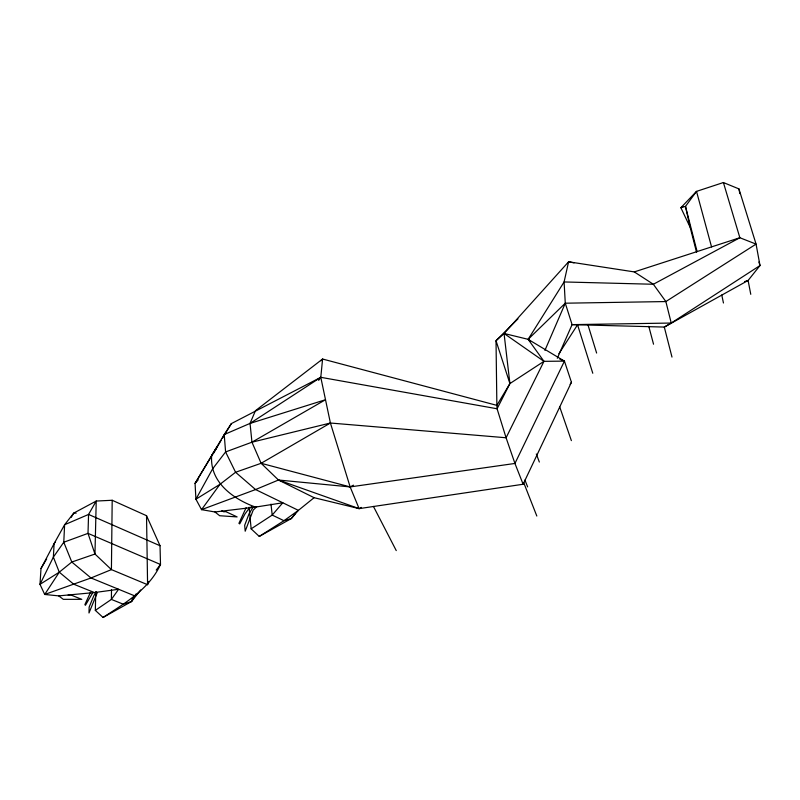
<?xml version="1.0" encoding="UTF-8"?>
<svg xmlns="http://www.w3.org/2000/svg" width="800" height="800" viewBox="0 0 800 800"><rect width="100%" height="100%" fill="white"/><g stroke="black" fill="none" stroke-linecap="round" stroke-linejoin="round"><path stroke-width="1.2" d="M112.19 500.27L111.42 569.61L91.01 577.97L44.71 594.46L40 584.35L41 568.53L54.11 543.61L64.61 524.74L73.79 513.05L96.22 501.05L112.19 500.27L146.53 515.7L160.03 545.74L160.5 564.49C149.13 589.27 124.9 603.13 103.05 617.46L95.33 610.38L95.75 591.91M111.5 589.65L111.39 599.41L95.33 610.38M103.05 617.46L131.51 601.55L132.58 598.32M160.03 545.74L88.56 514.44L64.61 524.74L63.78 542.24L53.37 557.11L40 584.35L59.28 572.18L71.8 562.03L94.97 554.04L96.22 501.05L88.56 514.44L88.01 533.37L94.97 554.04L111.42 569.61L147.59 584.71L148.7 581.57M97.26 592.74L88.99 612.99L89.15 607.12L93.79 595.78L96.24 591.82M314.1 497.69L298.4 510.36L291.32 518.57L259.25 536.42L251.15 528.84L272.21 515.08L282.79 502.77L255.47 507.1L214.94 511.97L201.53 509.65L195.92 499.21L195.07 483.42L224.21 434.56L250.04 423.41L255.45 410.7L322.59 359.03L496.87 405.37L497.08 408.77L506.08 437.76L514.94 463.45L523.13 484.25L359.12 508.63L314.1 497.69L278.47 480.02L261.12 463.29L251.96 442.19L250.04 423.41L320.79 377.32L497.08 408.77L509.91 383.57L543.97 361.34L564.44 361.12L571.44 382.26L523.13 484.25M544.92 350.38L565.28 303.2L564.09 281.95L568.59 261.8L634.29 271.91L653.35 284.26L665.86 301.56L671.24 323.04L664.3 327.07L572.09 324.63L557.3 358.25M90.48 592.29L84.88 604.65L85.42 605.28L92.7 592.83M671.98 357.08L664.3 327.07L748.1 280.47L760 265.55L756.07 244.1L739.86 237.74L653.35 284.26L564.09 281.95L528.13 339.33L564.44 361.12L514.94 463.45L350.15 486.92L278.47 480.02L255.57 489.55L201.53 509.65L219.97 484.32L235.58 472.26L261.12 463.29L330.41 423.02L506.08 437.76L543.97 361.34L528.13 339.33L504.05 333.47L496.02 340.73L496.87 405.37L509.91 383.57L504.05 333.47L568.59 261.8L574.1 262.86M55.52 541.77L54.11 543.61L53.37 557.11L59.28 572.18L44.71 594.46L58.72 595.88L94.43 592.56L118.6 589.28L111.39 599.41L123.32 604.22L131.51 601.55L136 594.02M213.58 453.21L221.07 440.41M246.11 507.69L238.93 523.34L239.71 523.9L245.01 513.91L249.01 508.53L251.61 506.6M41 568.53L46.67 558.93M71.26 517.32L73.79 513.05L76.15 513.16M222.35 438.31L231.36 423.6L320.79 377.32L322.59 359.03L320.84 360.77M570.15 384.37L571.44 382.26M253.1 507.18L249.17 513.5L244.67 525.33L245.2 531.2L253.2 510.09L256.67 506.75M558.91 353.73L577.56 324.8L592.78 373.25M231.36 423.6L224.21 434.56L225.6 451.93L235.58 472.26L255.57 489.55L298.4 510.36L283.98 520.7L259.25 536.42M318.66 380.39L320.79 377.32L330.41 423.02L350.15 486.92L359.12 508.63L361.28 507.41M156.22 570.07L160.5 564.49L88.01 533.37L63.78 542.24L71.8 562.03L91.01 577.97L134.45 595.77M295.16 513.68L291.32 518.57L283.98 520.7L272.21 515.08L270.98 504.12M131.51 601.55L140.66 589.99M198.16 479.86L195.07 483.42L217.21 446.72L211.68 455.42C209.39 482.03 233.11 499.01 255.47 507.1M517.96 318.86L496.02 340.73L509.91 383.57M696.56 252.29L690.13 227.24L680.87 207.72L696.51 191.38L723.41 182.54L738.93 188.9L756.07 244.1L665.86 301.56L565.28 303.2L528.13 339.33L529.99 340.9M219.97 484.32L195.92 499.21L212.61 468.85L225.6 451.93L251.96 442.19L330.41 423.02M683 206.46L680.87 207.72L685.48 206.41L696.51 191.38L711.55 246.89L634.29 271.91M251.96 442.19L325.51 399.72L250.04 423.41M353.44 485.17L350.15 486.92L261.12 463.29M711.55 246.89L739.86 237.74L723.41 182.54M744.65 281.57L748.1 280.47L750.77 294.32M68.13 595.09L70.44 594.82L81.8 599.35L63.32 599.34L58.72 595.88M278.47 480.02L359.12 508.63M94.43 592.56L73.65 584.17L59.28 572.18M559.89 359.23L564.44 361.12M221.75 510.85L223.74 511.78L225.88 511.66L237.12 516.92L219.68 515.73L214.94 511.97M504.05 333.47L543.97 361.34M373.44 506.41L396.25 550.6M523.76 482.78L536.82 516.04M524.95 480.04L527.64 486.91M536.32 453.99L539.34 462.04M559.71 406.9L571.37 440.63M565.28 303.2L572.09 324.63L671.24 323.04L760 265.55L758.91 262.01M587.91 324.69L596.62 353.05M648.78 326.32L653.54 344.21M697.1 251.53L685.48 206.41L690.13 227.24M721.76 294.99L723.46 303M738.93 188.9L739.81 193.6M249.1 507.23L251.15 528.84M146.53 515.7L147.59 584.71"/></g></svg>
